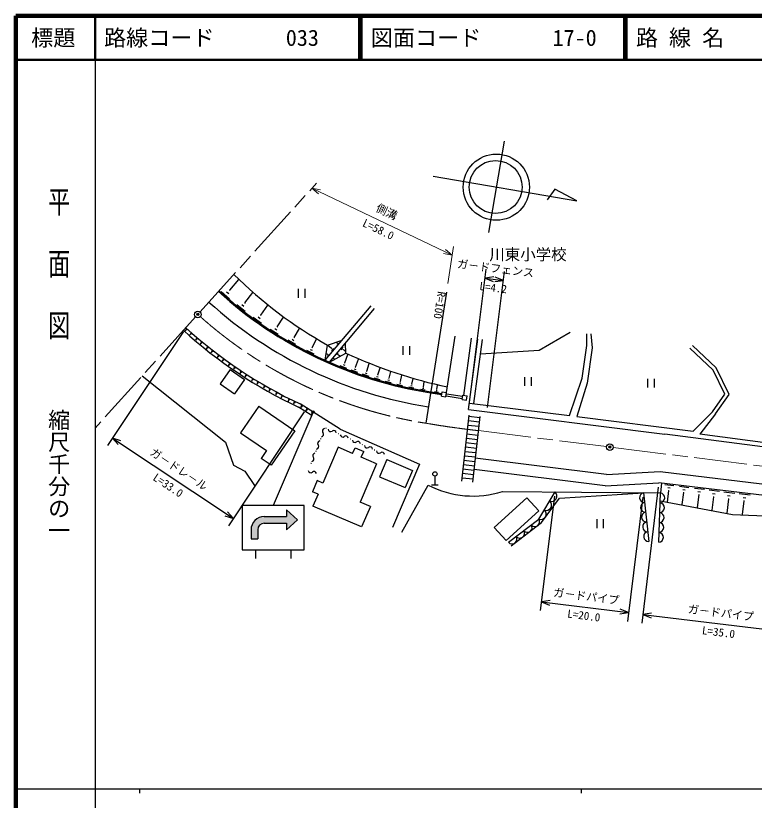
# Model space of a CAD drawing. Units: millimetres, scale not verified. Extents: x 40000 to 680000, y 20000 to 380000.
# Drawn here: x 40000 to 207176, y 202409 to 380000 of the extents above; entities that cross this region are included whole.
import ezdxf
from ezdxf.enums import TextEntityAlignment as Align

# ---------------------------------------------------------------- set-up
doc = ezdxf.new("R2010")
doc.units = ezdxf.units.MM
doc.header["$LTSCALE"] = 1000
doc.header["$PDMODE"] = 32
doc.header["$PDSIZE"] = 500
doc.linetypes.add('CHAIN', pattern=[18.5, 12, -1.5, 3.5, -1.5])
for name, color, linetype, lineweight in [('M-BGD', 7, 'Continuous', 25), ('M-BMK', 2, 'CHAIN', 13), ('M-BMK-SRVR', 3, 'Continuous', 25), ('M-STR-HTXT', 7, 'Continuous', 13), ('M-STR-STRC', 7, 'Continuous', 25), ('M-TTL', 2, 'Continuous', 140), ('M-TTL-BAND', 7, 'Continuous', 25), ('M-TTL-LINE', 7, 'Continuous', 50)]:
    doc.layers.add(name, color=color, linetype=linetype, lineweight=lineweight)
doc.layers.add('M-OTRS', color=6, linetype='Continuous')
doc.layers.add('M-TTL-TXT', color=7, linetype='Continuous')
doc.styles.add('@ＭＳ ゴシック', font='')
doc.styles.add('ＭＳ ゴシック', font='')
doc.styles.get('@ＭＳ ゴシック').set_extended_font_data('@MS Gothic')
doc.styles.get('ＭＳ ゴシック').set_extended_font_data('MS Gothic')

msp = doc.modelspace()

# ---------------------------------------------------------------- hatches: boundary and pattern name
at = {"layer": 'M-STR-STRC'}
msp.add_hatch(color=256, dxfattribs=at).paths.add_polyline_path([(96268, 266624), (101268, 266624), (101268, 268124), (103768, 265874), (101268, 263624), (101268, 265124), (96268, 265124), (96242, 265124), (96216, 265123), (96190, 265122), (96164, 265121), (96138, 265119), (96112, 265116), (96086, 265113), (96060, 265110), (96034, 265106), (96008, 265102), (95982, 265097), (95957, 265092), (95931, 265086), (95906, 265080), (95880, 265073), (95855, 265066), (95830, 265059), (95805, 265051), (95780, 265043), (95755, 265034), (95731, 265025), (95707, 265015), (95682, 265005), (95658, 264995), (95635, 264984), (95611, 264973), (95587, 264961), (95564, 264949), (95541, 264936), (95518, 264923), (95496, 264910), (95474, 264896), (95451, 264882), (95430, 264868), (95408, 264853), (95387, 264838), (95366, 264822), (95345, 264806), (95324, 264790), (95304, 264773), (95284, 264756), (95265, 264739), (95245, 264721), (95226, 264703), (95208, 264685), (95189, 264666), (95171, 264647), (95154, 264628), (95136, 264608), (95119, 264589), (95103, 264568), (95086, 264548), (95070, 264527), (95055, 264506), (95040, 264485), (95025, 264463), (95010, 264441), (94996, 264419), (94983, 264397), (94969, 264374), (94957, 264352), (94944, 264329), (94932, 264305), (94920, 264282), (94909, 264258), (94898, 264234), (94888, 264210), (94878, 264186), (94868, 264162), (94859, 264137), (94850, 264113), (94842, 264088), (94834, 264063), (94827, 264038), (94820, 264013), (94813, 263987), (94807, 263962), (94801, 263936), (94796, 263911), (94791, 263885), (94787, 263859), (94783, 263833), (94780, 263807), (94777, 263781), (94774, 263755), (94772, 263729), (94771, 263703), (94769, 263677), (94769, 263651), (94768, 263624), (94768, 261624), (93268, 261624), (93268, 263624), (93269, 263677), (93270, 263729), (93273, 263781), (93276, 263834), (93280, 263886), (93285, 263938), (93291, 263990), (93298, 264042), (93305, 264094), (93314, 264145), (93324, 264197), (93334, 264248), (93345, 264299), (93358, 264350), (93371, 264401), (93385, 264451), (93400, 264501), (93415, 264551), (93432, 264601), (93449, 264650), (93468, 264699), (93487, 264748), (93507, 264797), (93528, 264845), (93550, 264892), (93572, 264939), (93595, 264986), (93620, 265033), (93645, 265079), (93670, 265124), (93697, 265169), (93724, 265214), (93752, 265258), (93781, 265302), (93811, 265345), (93841, 265388), (93873, 265430), (93904, 265471), (93937, 265512), (93970, 265553), (94004, 265593), (94039, 265632), (94074, 265670), (94110, 265708), (94147, 265746), (94184, 265782), (94222, 265818), (94261, 265854), (94300, 265888), (94340, 265922), (94380, 265956), (94421, 265988), (94463, 266020), (94505, 266051), (94548, 266082), (94591, 266111), (94635, 266140), (94679, 266168), (94723, 266196), (94768, 266222), (94814, 266248), (94860, 266273), (94906, 266297), (94953, 266321), (95001, 266343), (95048, 266365), (95096, 266386), (95145, 266406), (95193, 266425), (95242, 266443), (95292, 266461), (95341, 266478), (95391, 266493), (95442, 266508), (95492, 266522), (95543, 266535), (95594, 266547), (95645, 266559), (95696, 266569), (95748, 266579), (95799, 266587), (95851, 266595), (95903, 266602), (95955, 266608), (96007, 266613), (96059, 266617), (96111, 266620), (96164, 266623), (96216, 266624)])

# ---------------------------------------------------------------- linework, layer by layer
at = {"layer": 'M-BGD'}
for p, q in [((150582, 351566), (146997, 330893)), ((134515, 343705), (167030, 338067)), ((162050, 340762), (160268, 338352)), ((167030, 338067), (162050, 340762)), ((88462, 317888), (90501, 320254)), ((88403, 317939), (88521, 317837)), ((103932, 318142), (103932, 316142)), ((105432, 318142), (105432, 316142)), ((86543, 317570), (88429, 315944)), ((87738, 317526), (88210, 317119)), ((91848, 314993), (93667, 317326)), ((137474, 317399), (132835, 287760)), ((90036, 314600), (91907, 313141)), ((91176, 314614), (91643, 314249)), ((91789, 315039), (91906, 314947)), ((95461, 312191), (97059, 314467)), ((110069, 301997), (120479, 314366)), ((111019, 301574), (121244, 313722)), ((93768, 311734), (95606, 310443)), ((94844, 311802), (95304, 311479)), ((95404, 312232), (95519, 312151)), ((99202, 309574), (100583, 311766)), ((78492, 309130), (78792, 308866)), ((97634, 309066), (99419, 307940)), ((98641, 309179), (99087, 308898)), ((99146, 309609), (99257, 309539)), ((103059, 307147), (104230, 309229)), ((78483, 308818), (78311, 308623)), ((78474, 308826), (78493, 308810)), ((78525, 308941), (78600, 308875)), ((79533, 307891), (79360, 307697)), ((79523, 307900), (79542, 307883)), ((79542, 308204), (79841, 307939)), ((79575, 308014), (79649, 307948)), ((137534, 294691), (139499, 307495)), ((158518, 304304), (165504, 308335)), ((169299, 305358), (169299, 308022)), ((170213, 307983), (170452, 304841)), ((80841, 306751), (80675, 306551)), ((80831, 306759), (80851, 306743)), ((80841, 307063), (81148, 306807)), ((80879, 306875), (80956, 306811)), ((81918, 305856), (81752, 305656)), ((81908, 305864), (81927, 305848)), ((81917, 306168), (82225, 305913)), ((81956, 305980), (82033, 305916)), ((101623, 306600), (103337, 305636)), ((102555, 306753), (102984, 306512)), ((103005, 307177), (103112, 307116)), ((107127, 304861), (108094, 306805)), ((110069, 301997), (110587, 305459)), ((110587, 305459), (113909, 306560)), ((112738, 305904), (112586, 306032)), ((112728, 305893), (112747, 305915)), ((112800, 305553), (113094, 305902)), ((112806, 305772), (112879, 305859)), ((114726, 303648), (114674, 305916)), ((141434, 294071), (143148, 307011)), ((142520, 290842), (144635, 306814)), ((143709, 292205), (145626, 306683)), ((83260, 304755), (83100, 304550)), ((83250, 305067), (83565, 304821)), ((83250, 304762), (83270, 304747)), ((83294, 304880), (83373, 304818)), ((84363, 303893), (84203, 303688)), ((84353, 304205), (84668, 303959)), ((84353, 303900), (84373, 303885)), ((84397, 304018), (84476, 303956)), ((105833, 304292), (107454, 303486)), ((106683, 304476), (107088, 304274)), ((107076, 304886), (107178, 304836)), ((111462, 304698), (110660, 305373)), ((111446, 304679), (111478, 304717)), ((111570, 304091), (112078, 304695)), ((111579, 304470), (111706, 304621)), ((113663, 304405), (114134, 304963)), ((114007, 304473), (114125, 304613)), ((114219, 304385), (114248, 304420)), ((114234, 304402), (114642, 304059)), ((127651, 305204), (127651, 303204)), ((129151, 305204), (129151, 303204)), ((145203, 303486), (158518, 304304)), ((168225, 297961), (169299, 305358)), ((170452, 304841), (169378, 296808)), ((197883, 299800), (192618, 304771)), ((198538, 300282), (193167, 305352)), ((85737, 302832), (85583, 302623)), ((85718, 303144), (86041, 302907)), ((85727, 302840), (85747, 302825)), ((85768, 302959), (85849, 302899)), ((86866, 302004), (86712, 301794)), ((86847, 302315), (87169, 302079)), ((86856, 302011), (86876, 301996)), ((86896, 302130), (86977, 302071)), ((110613, 303286), (110377, 303484)), ((110606, 303277), (110620, 303294)), ((110662, 303012), (110891, 303285)), ((110666, 303183), (110723, 303251)), ((111019, 301574), (114726, 303648)), ((111908, 302319), (112046, 302483)), ((112009, 302339), (112044, 302380)), ((112072, 302313), (112080, 302323)), ((112076, 302318), (112108, 302291)), ((112703, 303264), (112992, 303607)), ((112915, 303306), (112987, 303392)), ((113045, 303252), (113063, 303273)), ((113054, 303262), (113370, 302997)), ((114475, 301435), (115198, 303283)), ((116943, 300449), (117578, 302223)), ((88271, 300985), (88124, 300771)), ((88243, 301296), (88572, 301069)), ((88261, 300992), (88282, 300978)), ((88298, 301112), (88381, 301055)), ((89424, 300191), (89277, 299977)), ((89396, 300502), (89725, 300275)), ((89414, 300198), (89434, 300183)), ((89451, 300318), (89533, 300261)), ((113339, 300810), (114886, 300205)), ((114101, 301047), (114487, 300896)), ((114427, 301454), (114524, 301416)), ((116896, 300466), (116990, 300433)), ((119462, 299544), (120019, 301254)), ((121982, 298698), (122457, 300315)), ((201463, 294292), (198538, 300282)), ((68618, 298457), (87457, 283498)), ((88519, 299951), (86247, 296659)), ((88519, 299951), (91811, 297679)), ((90860, 299215), (90719, 298996)), ((90822, 299525), (91158, 299308)), ((90849, 299221), (90870, 299208)), ((90883, 299342), (90967, 299288)), ((92036, 298455), (91895, 298237)), ((91998, 298765), (92334, 298548)), ((92025, 298462), (92046, 298448)), ((92059, 298583), (92143, 298529)), ((115875, 299820), (117370, 299285)), ((116596, 300068), (116969, 299934)), ((118443, 298903), (119909, 298426)), ((119136, 299164), (119502, 299045)), ((119416, 299559), (119508, 299529)), ((121938, 298711), (122026, 298685)), ((124525, 297920), (124923, 299433)), ((127089, 297217), (127417, 298629)), ((200537, 294367), (197883, 299800)), ((86247, 296659), (89539, 294387)), ((91811, 297679), (89539, 294387)), ((93500, 297523), (93366, 297300)), ((93453, 297831), (93795, 297625)), ((93489, 297529), (93511, 297516)), ((93519, 297651), (93605, 297599)), ((94698, 296799), (94564, 296576)), ((94651, 297107), (94994, 296901)), ((94688, 296805), (94709, 296792)), ((94718, 296927), (94803, 296876)), ((121035, 298063), (122435, 297652)), ((121684, 298329), (122034, 298226)), ((123654, 297299), (124979, 296951)), ((124255, 297566), (124587, 297479)), ((124484, 297931), (124567, 297910)), ((126292, 296613), (127540, 296324)), ((126847, 296879), (127159, 296806)), ((127050, 297226), (127128, 297208)), ((129644, 296592), (129717, 296578)), ((129681, 296585), (129939, 297867)), ((132280, 296008), (132473, 297132)), ((155145, 298196), (155145, 296196)), ((156645, 298196), (156645, 296196)), ((165317, 289503), (168225, 297961)), ((169378, 296808), (167002, 289292)), ((182997, 297836), (182997, 295836)), ((184497, 297836), (184497, 295836)), ((96190, 295911), (96062, 295684)), ((96134, 296218), (96482, 296021)), ((96179, 295917), (96201, 295904)), ((96205, 296040), (96292, 295990)), ((97409, 295223), (97282, 294996)), ((97353, 295530), (97701, 295334)), ((97398, 295229), (97420, 295217)), ((97425, 295352), (97512, 295303)), ((128957, 296003), (130123, 295768)), ((129465, 296265), (129756, 296206)), ((131650, 295470), (132695, 295291)), ((132096, 295717), (132357, 295672)), ((132247, 296013), (132313, 296002)), ((133948, 294873), (136488, 294476)), ((134755, 294950), (135674, 294806)), ((135143, 295172), (135373, 295136)), ((135272, 295434), (135330, 295425)), ((135301, 295429), (135451, 296389)), ((136390, 293860), (136547, 294847)), ((136547, 294847), (137534, 294691)), ((98927, 294380), (98806, 294150)), ((98861, 294685), (99215, 294499)), ((98916, 294386), (98938, 294374)), ((98938, 294509), (99027, 294463)), ((100166, 293729), (100046, 293499)), ((100101, 294035), (100455, 293849)), ((100155, 293735), (100177, 293723)), ((100178, 293859), (100266, 293812)), ((101634, 293235), (101993, 293060)), ((101716, 293062), (101806, 293018)), ((133910, 294626), (136448, 294229)), ((136390, 293860), (137377, 293703)), ((137377, 293703), (137534, 294691)), ((137417, 293950), (141089, 293367)), ((137495, 294444), (141154, 293863)), ((141056, 293119), (141187, 294111)), ((141056, 293119), (142044, 292962)), ((141187, 294111), (142175, 293954)), ((142044, 292962), (142175, 293954)), ((197715, 290365), (200537, 294367)), ((198368, 289904), (201463, 294292)), ((95066, 291649), (90905, 285621)), ((95066, 291649), (103191, 286041)), ((101709, 292932), (101595, 292698)), ((101697, 292938), (101720, 292927)), ((102967, 292319), (102853, 292085)), ((102892, 292622), (103252, 292447)), ((102956, 292324), (102978, 292313)), ((102975, 292449), (103065, 292405)), ((106855, 289608), (103998, 291415)), ((113406, 286411), (104384, 292118)), ((104584, 291471), (104445, 291251)), ((104543, 291780), (104881, 291567)), ((104573, 291477), (104594, 291464)), ((104606, 291599), (104690, 291545)), ((142706, 292331), (165317, 289503)), ((105767, 290722), (105628, 290503)), ((105726, 291032), (106064, 290818)), ((105757, 290729), (105778, 290716)), ((105789, 290850), (105874, 290797)), ((106855, 289608), (107203, 290157)), ((142587, 289589), (140940, 274679)), ((142520, 290842), (186943, 285287)), ((193345, 285998), (197715, 290365)), ((198368, 289904), (194877, 285257)), ((142450, 288346), (144935, 288071)), ((142560, 289340), (145045, 289065)), ((145072, 289314), (143425, 274405)), ((167002, 289292), (193345, 285998)), ((103191, 286041), (97805, 278237)), ((110313, 286576), (110222, 286617)), ((113406, 286411), (131389, 278522)), ((142340, 287352), (144825, 287078)), ((90905, 285621), (96762, 281579)), ((109022, 284280), (108986, 284187)), ((113049, 285346), (112958, 285387)), ((115786, 284117), (115694, 284158)), ((142011, 284370), (144496, 284096)), ((142121, 285364), (144605, 285090)), ((274200, 273869), (186943, 285287)), ((219546, 282029), (194877, 285257)), ((87457, 283498), (89292, 278255)), ((118522, 282887), (118431, 282928)), ((141791, 282382), (144276, 282108)), ((141901, 283376), (144386, 283102)), ((96762, 281579), (95536, 279803)), ((107936, 281483), (107900, 281390)), ((112951, 282304), (109502, 274215)), ((116259, 280894), (112951, 282304)), ((116259, 280894), (116814, 282195)), ((116814, 282195), (118767, 281362)), ((118212, 280061), (118767, 281362)), ((121258, 281657), (121167, 281698)), ((141681, 281388), (144166, 281114)), ((97805, 278237), (95536, 279803)), ((121675, 278585), (118212, 280061)), ((123984, 279537), (122327, 275649)), ((123984, 279537), (129782, 277065)), ((141461, 279401), (143946, 279126)), ((141571, 280394), (144056, 280120)), ((173708, 276159), (144029, 279871)), ((89292, 278255), (91826, 276903)), ((106850, 278687), (106814, 278594)), ((121675, 278585), (117979, 269916)), ((131389, 278522), (125267, 264163)), ((129782, 277065), (128124, 273177)), ((141242, 277413), (143727, 277138)), ((141352, 278407), (143837, 278132)), ((173385, 273579), (143743, 277286)), ((91826, 276903), (94022, 273694)), ((122327, 275649), (128124, 273177)), ((134886, 275784), (134886, 273784)), ((141022, 275425), (143507, 275150)), ((141132, 276419), (143617, 276144)), ((173708, 276159), (185888, 276852)), ((185888, 276852), (273245, 266228)), ((108227, 274759), (107158, 272251)), ((109502, 274215), (108227, 274759)), ((127370, 263091), (133379, 273742)), ((134136, 273784), (135636, 273784)), ((173385, 273579), (185565, 274273)), ((272922, 263648), (185565, 274273)), ((186190, 274197), (185919, 271970)), ((186907, 273907), (188967, 273654)), ((190243, 273497), (192371, 273235)), ((108433, 271707), (107158, 272251)), ((150201, 272324), (185919, 271970)), ((158422, 266053), (162085, 272206)), ((163088, 270765), (182084, 272008)), ((182084, 272008), (183269, 261003)), ((185558, 260811), (185919, 271970)), ((187785, 272544), (187456, 269869)), ((187604, 273194), (188119, 273130)), ((187721, 272552), (187850, 272536)), ((191150, 272089), (190810, 269327)), ((190962, 272760), (191494, 272695)), ((191083, 272098), (191216, 272081)), ((193664, 273076), (195904, 272801)), ((194421, 272301), (194981, 272232)), ((196931, 272675), (199273, 272387)), ((197723, 271864), (198309, 271792)), ((200303, 272260), (202750, 271959)), ((203781, 271833), (206269, 271527)), ((108433, 271707), (107278, 268998)), ((155704, 270881), (148313, 264145)), ((158399, 267925), (155704, 270881)), ((159029, 265259), (163088, 270765)), ((185860, 270157), (202241, 267093)), ((194619, 271595), (194261, 268687)), ((194549, 271603), (194689, 271586)), ((197930, 271125), (197554, 268071)), ((197856, 271134), (198003, 271116)), ((201346, 270641), (200952, 267435)), ((201130, 271413), (201742, 271338)), ((201270, 270651), (201423, 270632)), ((204842, 270187), (204463, 267108)), ((204622, 270972), (205244, 270895)), ((204764, 270197), (204919, 270178)), ((118301, 264299), (107278, 268998)), ((120278, 268936), (117979, 269916)), ((120278, 268936), (118301, 264299)), ((158399, 267925), (151007, 261189)), ((202241, 267093), (219438, 266439)), ((151550, 260802), (158422, 266053)), ((152157, 260008), (159029, 265259)), ((171497, 266030), (171497, 264030)), ((172997, 266030), (172997, 264030)), ((151007, 261189), (148313, 264145))]:
    msp.add_line(p, q, dxfattribs=at)
for centre, radius in [((148782, 341188), 7493), ((148628, 341224), 5995), ((134886, 276284), 500)]:
    msp.add_circle(centre, radius, dxfattribs=at)
for centre, radius, start, end in [((157055, 389085), 95670, 224.99787, 240.94094), ((148297, 386557), 93050, 227.87335, 261.10503), ((148297, 386557), 92800, 227.87335, 261.10503), ((148297, 386557), 96250, 227.87335, 261.10503), ((148576, 386372), 104100, 227.69118, 244.87989), ((148576, 386372), 104900, 227.69118, 244.85238), ((159886, 400725), 107067, 245.05235, 258.05804), ((109976, 286001), 567, 96.84883, 220.70386), ((111289, 286430), 567, 183.86965, 307.72468), ((111982, 285534), 567, 3.86965, 127.72468), ((109117, 285262), 567, 276.84883, 40.70386), ((114025, 285200), 567, 183.86965, 307.72468), ((114718, 284304), 567, 3.86965, 127.72468), ((108031, 282466), 567, 276.84883, 40.70386), ((108890, 283205), 567, 96.84883, 220.70386), ((116761, 283970), 567, 183.86965, 307.72468), ((117455, 283074), 567, 3.86965, 127.72468), ((119498, 282740), 567, 183.86965, 307.72468), ((120191, 281844), 567, 3.86965, 127.72468), ((107804, 280408), 567, 96.84883, 220.70386), ((122234, 281511), 567, 183.86965, 307.72468), ((122927, 280614), 567, 3.86965, 127.72468), ((106945, 279669), 567, 276.84883, 40.70386), ((106765, 277108), 567, 188.41866, 312.27369), ((107527, 276269), 567, 8.41866, 132.27369), ((143494, 293247), 21972, 242.58919, 287.77258), ((161308, 271280), 1209, 248.43584, 50.02318), ((182309, 270919), 1112, 101.66048, 270.63281), ((185767, 270858), 1122, 274.10163, 82.19326), ((160087, 269229), 1209, 248.43584, 50.02318), ((182546, 268718), 1112, 101.66048, 270.63281), ((185694, 268626), 1122, 274.10163, 82.19326), ((158866, 267178), 1209, 248.43584, 50.02318), ((182783, 266517), 1112, 101.66048, 270.63281), ((185622, 266394), 1122, 274.10163, 82.19326), ((155796, 264149), 1084, 221.67358, 33.10255), ((157513, 265461), 1084, 221.67358, 33.10255), ((183020, 264316), 1112, 101.66048, 270.63281), ((185550, 264162), 1122, 274.10163, 82.19326), ((154078, 262836), 1084, 221.67358, 33.10255), ((183257, 262115), 1112, 101.66048, 270.63281), ((185478, 261931), 1122, 274.10163, 82.19326), ((152360, 261523), 1084, 221.67358, 33.10255)]:
    msp.add_arc(centre, radius, start, end, dxfattribs=at)
at = {"layer": 'M-BMK'}
for p, q in [((81723, 312947), (108051, 342058)), ((80717, 311835), (57963, 286676)), ((144715, 286084), (173739, 282453)), ((175228, 282267), (272966, 270042))]:
    msp.add_line(p, q, dxfattribs=at)
for centre, radius, start, end in [((148297, 386557), 100000, 228.30307, 261.10503), ((166594, 484063), 199185, 260.24204, 263.69381)]:
    msp.add_arc(centre, radius, start, end, dxfattribs=at)
at = {"layer": 'M-BMK-SRVR'}
for centre in [(81220, 312391), (174483, 282360)]:
    msp.add_circle(centre, 750, dxfattribs=at)
for p in [(81220, 312391), (174483, 282360)]:
    msp.add_point(p, dxfattribs=at)
at = {"layer": 'M-OTRS'}
msp.add_point((81220, 312391), dxfattribs=at)
at = {"layer": 'M-STR-HTXT'}
for p, q in [((138789, 325804), (107050, 340950)), ((109016, 340586), (107050, 340950)), ((107050, 340950), (108570, 339651)), ((138789, 325804), (137269, 327103)), ((137783, 319375), (139098, 327780)), ((136823, 326169), (138789, 325804))]:
    msp.add_line(p, q, dxfattribs=at)
at = {"layer": 'M-STR-STRC'}
for p, q in [((142644, 291835), (146491, 322595)), ((146811, 291313), (150658, 322074)), ((148224, 320884), (146243, 320610)), ((146243, 320610), (150410, 320089)), ((146243, 320610), (148095, 319857)), ((148429, 319815), (150410, 320089)), ((150410, 320089), (148557, 320843)), ((77950, 308555), (60777, 282746)), ((105326, 290339), (88153, 264530)), ((107224, 290146), (98268, 269124)), ((61885, 284411), (89261, 266195)), ((63780, 283772), (61885, 284411)), ((61885, 284411), (63206, 282910)), ((185444, 273280), (181702, 242507)), ((161961, 271214), (158730, 245380)), ((181960, 271015), (178445, 242914)), ((91268, 269124), (91268, 260515)), ((105268, 269124), (91268, 269124)), ((105268, 259124), (105268, 269124)), ((87366, 266835), (89261, 266195)), ((89261, 266195), (87939, 267697)), ((96268, 266624), (101268, 266624)), ((101268, 268124), (103768, 265874)), ((101268, 268124), (101268, 266624)), ((96268, 265124), (101268, 265124)), ((103768, 265874), (101268, 263624)), ((101268, 265124), (101268, 263624)), ((93268, 263624), (93268, 261624)), ((94768, 263624), (94768, 261624)), ((93268, 261624), (94768, 261624)), ((91268, 260508), (91268, 259124)), ((91268, 259124), (105268, 259124)), ((94268, 259124), (94268, 257124)), ((102268, 259124), (102268, 257124)), ((160959, 247638), (158978, 247364)), ((158978, 247364), (178693, 244898)), ((158978, 247364), (160830, 246611)), ((178693, 244898), (176840, 245652)), ((176712, 244625), (178693, 244898)), ((183924, 244773), (181943, 244492)), ((181943, 244492), (216687, 240266)), ((181943, 244492), (183799, 243745))]:
    msp.add_line(p, q, dxfattribs=at)
for radius in [150, 120, 90, 60, 30]:
    msp.add_circle((107283, 290284), radius, dxfattribs=at)
for radius in [3000, 1500]:
    msp.add_arc((96268, 263624), radius, 90, 180, dxfattribs=at)
msp.add_point((107283, 290284), dxfattribs=at)
at = {"layer": 'M-TTL'}
for p, q in [((40000, 380000), (40000, 20000)), ((680000, 380000), (40000, 380000))]:
    msp.add_line(p, q, dxfattribs=at)
at = {"layer": 'M-TTL-BAND'}
for p, q in [((58000, 370000), (58000, 20000)), ((40000, 205000), (579000, 205000)), ((68000, 205000), (68000, 204000)), ((168000, 205000), (168000, 204000))]:
    msp.add_line(p, q, dxfattribs=at)
at = {"layer": 'M-TTL-LINE'}
for p, q in [((58000, 380000), (58000, 370000)), ((117750, 380000), (117750, 370000)), ((118250, 380000), (118250, 370000)), ((177750, 380000), (177750, 370000)), ((178250, 380000), (178250, 370000)), ((40000, 370000), (680000, 370000))]:
    msp.add_line(p, q, dxfattribs=at)

# ---------------------------------------------------------------- texts
at = {"layer": 'M-BGD', "style": 'ＭＳ ゴシック'}
msp.add_text('川東小学校', height=2566, dxfattribs=at).set_placement((147200, 325958), align=Align.MIDDLE_LEFT)
msp.add_text('R=100', height=1833, rotation=261.105, dxfattribs=at).set_placement((135004, 317786), align=Align.BOTTOM_LEFT)
at = {"layer": 'M-STR-HTXT', "style": 'ＭＳ ゴシック'}
msp.add_text('側溝', height=1833, rotation=334.489, dxfattribs=at).set_placement((123350, 334280), align=Align.BOTTOM_CENTER)
at = {"layer": 'M-STR-HTXT', "style": '@ＭＳ ゴシック'}
msp.add_text('L=58.0', height=1833, rotation=334.489, dxfattribs=at).set_placement((122489, 332475), align=Align.TOP_CENTER)
at = {"layer": 'M-STR-STRC', "style": 'ＭＳ ゴシック'}
for s, rotation, p in [('ガ－ドフェンス', 352.871, (148450, 321342)), ('ガ－ドレ－ル', 326.361, (76127, 276136)), ('ガ－ドパイプ', 352.871, (168960, 247124)), ('ガ－ドパイプ', 353.066, (199436, 243372))]:
    msp.add_text(s, height=1833, rotation=rotation, dxfattribs=at).set_placement(p, align=Align.BOTTOM_CENTER)
at = {"layer": 'M-STR-STRC', "style": '@ＭＳ ゴシック'}
for s, rotation, p in [('L=4.2', 352.871, (148202, 319358)), ('L=33.0', 326.361, (75019, 274471)), ('L=20.0', 352.871, (168711, 245139)), ('L=35.0', 353.066, (199195, 241387))]:
    msp.add_text(s, height=1833, rotation=rotation, dxfattribs=at).set_placement(p, align=Align.TOP_CENTER)
at = {"layer": 'M-TTL-BAND', "style": '@ＭＳ ゴシック', "width": 1.4}
msp.add_text('平  面  図', height=3666, rotation=270, dxfattribs=at).set_placement((49777, 306475), align=Align.MIDDLE_RIGHT)
at = {"layer": 'M-TTL-BAND', "style": '@ＭＳ ゴシック'}
msp.add_text('縮尺千分の一', height=3666, rotation=270, dxfattribs=at).set_placement((49777, 261030), align=Align.MIDDLE_RIGHT)
at = {"layer": 'M-TTL-TXT', "style": 'ＭＳ ゴシック'}
msp.add_text('標題', height=3666, dxfattribs=at).set_placement((48500, 375000), align=Align.MIDDLE_CENTER)
for s, p in [('路線コード', (60000, 375000)), ('033', (101142, 375000)), ('図面コード', (120380, 375000)), ('17-0', (161521, 375000)), ('路 線 名', (180380, 375000))]:
    msp.add_text(s, height=3666, dxfattribs=at).set_placement(p, align=Align.MIDDLE_LEFT)

doc.saveas('drawing.dxf')
